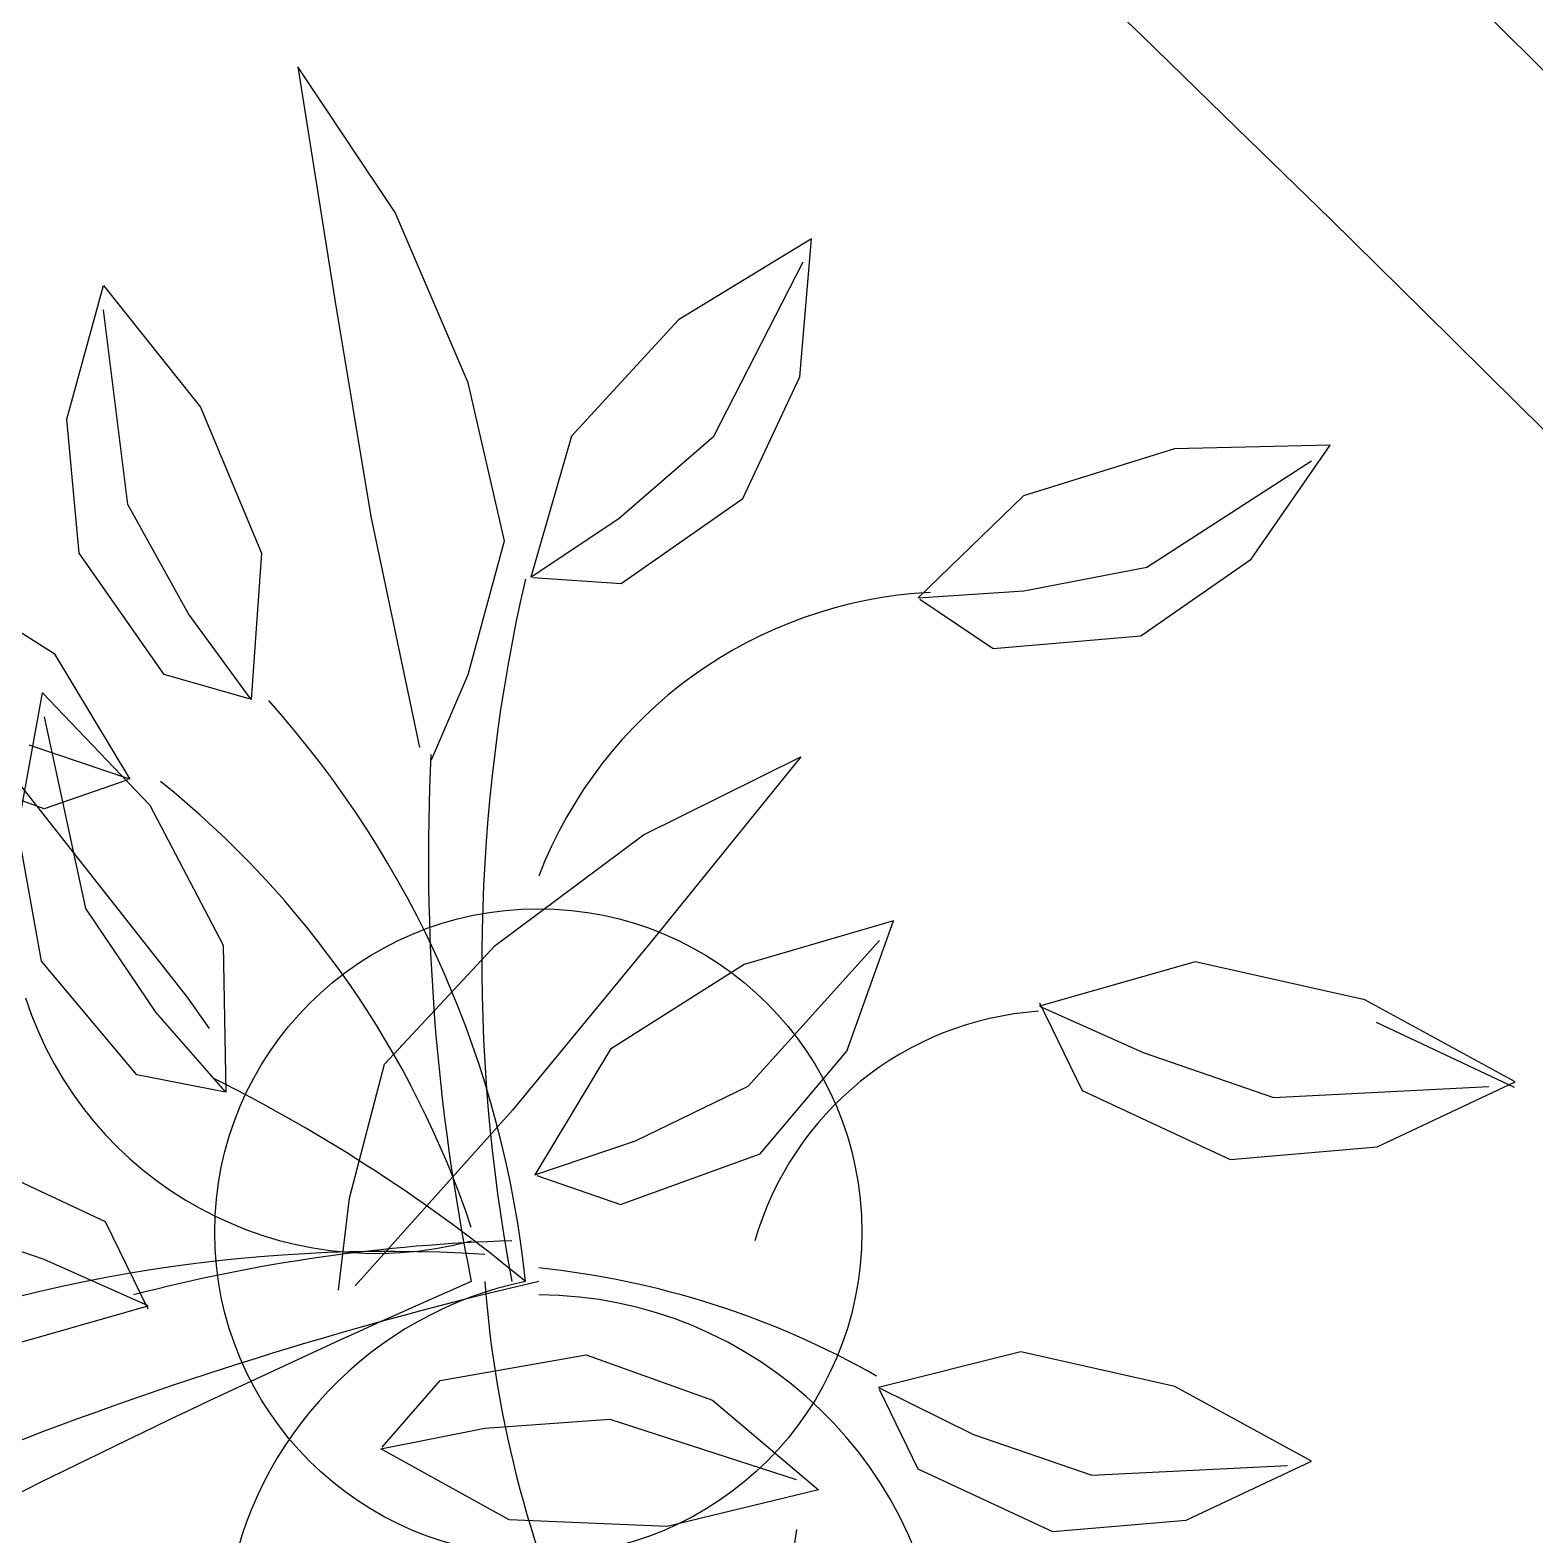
# Model space of a CAD drawing. Header units: millimetres. Extents: x 209.8 to 281.8, y 45 to 110.
# Drawn here: x 250.006 to 250.573, y 92.853 to 93.42 of the extents above; entities that cross this region are included whole.
import ezdxf

# ---------------------------------------------------------------- set-up
doc = ezdxf.new("R2010")
doc.units = ezdxf.units.MM
doc.header["$LTSCALE"] = 0.65
doc.linetypes.add('DASHED', pattern=[0.75, 0.5, -0.25])
for name, color, linetype in [('ARBOLES', 95, 'Continuous'), ('cajones', 235, 'Continuous'), ('murodelgado', 1, 'Continuous'), ('murosgrueso', 5, 'Continuous'), ('plazaacceso', 251, 'Continuous'), ('vidrios', 4, 'Continuous')]:
    doc.layers.add(name, color=color, linetype=linetype)

# ---------------------------------------------------------------- blocks, each defined once
blk = doc.blocks.new('arb-pl49')
for p, q in [((-0.05403, 0.53092), (-0.0357, 0.41488)), ((-0.00517, 0.45763), (-0.05403, 0.53092)), ((0.03148, 0.37212), (-0.00517, 0.45763)), ((0.20394, 0.44447), (0.13714, 0.40379)), ((0.19818, 0.37507), (0.20394, 0.44447)), ((0.15487, 0.34534), (0.19977, 0.43299)), ((-0.17007, 0.3538), (-0.15175, 0.42098)), ((-0.15175, 0.42098), (-0.10289, 0.35991)), ((-0.13953, 0.31105), (-0.15175, 0.40877)), ((-0.0357, 0.41488), (-0.01738, 0.30494)), ((0.13714, 0.40379), (0.08338, 0.34536)), ((0.0498, 0.29273), (0.03148, 0.37212)), ((0.16947, 0.31403), (0.19818, 0.37507)), ((-0.10289, 0.35991), (-0.07235, 0.28662)), ((-0.16396, 0.28662), (-0.17007, 0.3538)), ((0.08338, 0.34536), (0.06301, 0.27451)), ((0.10737, 0.30413), (0.15487, 0.34534)), ((0.46454, 0.34082), (0.38635, 0.339)), ((0.42485, 0.28361), (0.46454, 0.34082)), ((0.38635, 0.339), (0.31058, 0.31528)), ((0.37248, 0.27952), (0.45518, 0.33297)), ((-0.10899, 0.25608), (-0.13953, 0.31105)), ((0.1084, 0.27126), (0.16947, 0.31403)), ((0.31058, 0.31528), (0.25751, 0.26411)), ((-0.01738, 0.30494), (0.00705, 0.1889)), ((0.06301, 0.27451), (0.10737, 0.30413)), ((0.03148, 0.22554), (0.0498, 0.29273)), ((-0.12121, 0.22554), (-0.16396, 0.28662)), ((-0.07235, 0.28662), (-0.07744, 0.21308)), ((0.36946, 0.2451), (0.42485, 0.28361)), ((-0.24362, 0.27867), (-0.17656, 0.23615)), ((0.06405, 0.2744), (0.1084, 0.27126)), ((0.31074, 0.26758), (0.37248, 0.27952)), ((0.25751, 0.26411), (0.31074, 0.26758)), ((0.25836, 0.26349), (0.2952, 0.23859)), ((-0.07744, 0.21308), (-0.10899, 0.25608)), ((0.2952, 0.23859), (0.36946, 0.2451)), ((-0.17656, 0.23615), (-0.13855, 0.17299)), ((-0.07846, 0.21333), (-0.12121, 0.22554)), ((0.01316, 0.18279), (0.03148, 0.22554)), ((-0.19477, 0.14795), (-0.18237, 0.21647)), ((-0.18237, 0.21647), (-0.12837, 0.15989)), ((-0.16062, 0.10802), (-0.18131, 0.2043)), ((-0.13855, 0.17299), (-0.18907, 0.19012)), ((-0.18156, 0.1581), (-0.25161, 0.18361)), ((0.11961, 0.14512), (0.19856, 0.18416)), ((0.19856, 0.18416), (0.12467, 0.09282)), ((-0.13953, 0.17261), (-0.18156, 0.1581)), ((-0.12837, 0.15989), (-0.09157, 0.08954)), ((-0.18283, 0.08155), (-0.19477, 0.14795)), ((0.04512, 0.08939), (0.11961, 0.14512)), ((-0.12541, 0.05592), (-0.16062, 0.10802)), ((0.24519, 0.10191), (0.17014, 0.0799)), ((0.22167, 0.03636), (0.24519, 0.10191)), ((0.12467, 0.09282), (0.05384, 0.00678)), ((0.17213, 0.01886), (0.23819, 0.0919)), ((-0.09157, 0.08954), (-0.09023, 0.01583)), ((-0.01045, 0.02979), (0.04512, 0.08939)), ((-0.13492, 0.02444), (-0.18283, 0.08155)), ((0.17014, 0.0799), (0.10309, 0.03738)), ((0.39676, 0.08126), (0.31855, 0.05894)), ((0.48198, 0.06218), (0.39676, 0.08126)), ((0.31853, 0.06064), (0.33993, 0.01666)), ((0.55748, 0.02091), (0.48198, 0.06218)), ((-0.09023, 0.01583), (-0.12541, 0.05592)), ((0.31855, 0.05894), (0.37068, 0.03573)), ((0.55711, 0.01805), (0.48784, 0.05073)), ((0.10309, 0.03738), (0.06507, -0.02578)), ((0.17813, -0.01516), (0.22167, 0.03636)), ((0.37068, 0.03573), (0.43605, 0.01315)), ((-0.09126, 0.016), (-0.13492, 0.02444)), ((-0.02817, -0.03755), (-0.01045, 0.02979)), ((0.11559, -0.00865), (0.17213, 0.01886)), ((0.33993, 0.01666), (0.41426, -0.01798)), ((0.43605, 0.01315), (0.54425, 0.01858)), ((0.4882, -0.01177), (0.55748, 0.02091)), ((0.05384, 0.00678), (-0.02534, -0.0815)), ((-0.15073, -0.04929), (-0.22505, -0.01464)), ((0.06507, -0.02578), (0.11559, -0.00865)), ((0.41426, -0.01798), (0.4882, -0.01177)), ((0.10808, -0.04067), (0.17813, -0.01516)), ((0.06605, -0.02616), (0.10808, -0.04067)), ((-0.03368, -0.08374), (-0.02817, -0.03755)), ((-0.18147, -0.06836), (-0.24685, -0.04577)), ((-0.12933, -0.09327), (-0.15073, -0.04929)), ((-0.12934, -0.09157), (-0.18147, -0.06836)), ((-0.20756, -0.11389), (-0.12934, -0.09157)), ((0.01741, -0.12904), (0.09083, -0.11611)), ((0.09083, -0.11611), (0.1543, -0.13896)), ((0.30912, -0.11475), (0.23757, -0.13254)), ((0.3866, -0.1321), (0.30912, -0.11475)), ((-0.01173, -0.16263), (0.01741, -0.12904)), ((0.23757, -0.13254), (0.28541, -0.15614)), ((0.238, -0.13349), (0.25745, -0.17348)), ((0.45523, -0.16961), (0.3866, -0.1321)), ((0.1543, -0.13896), (0.20744, -0.18396)), ((0.03992, -0.15302), (0.10265, -0.14857)), ((0.10265, -0.14857), (0.19637, -0.1788)), ((-0.01239, -0.16344), (0.03992, -0.15302)), ((0.28541, -0.15614), (0.34484, -0.17667)), ((0.05211, -0.19914), (-0.01239, -0.16344)), ((0.25745, -0.17348), (0.32503, -0.20497)), ((0.34484, -0.17667), (0.4432, -0.17173)), ((0.39225, -0.19932), (0.45523, -0.16961)), ((0.20744, -0.18396), (0.13144, -0.20243)), ((0.13144, -0.20243), (0.05211, -0.19914)), ((0.19638, -0.20401), (0.18975, -0.25005)), ((0.32503, -0.20497), (0.39225, -0.19932))]:
    blk.add_line(p, q)
blk.add_circle((0.06675, -0.0546), 0.16256)
for centre, radius, start, end in [((0.89982, 0.08092), 0.86141, 167.077, 190.72), ((0.27467, 0.04465), 0.2224, 92.7984, 159.021), ((-0.45316, -0.13177), 0.51607, 5.83459, 41.8429), ((1.08154, 0.13445), 1.07002, 177.274, 191.524), ((-0.42565, -0.20553), 0.4837, 18.4858, 51.2649), ((-0.0146, 0.11997), 0.18516, 197.853, 284.926), ((0.32908, -0.10284), 0.15963, 93.9416, 164.04), ((-0.46569, -0.71516), 0.82517, 50.4056, 63.3717), ((0.0772, -0.90381), 0.8452, 91.6103, 104.65), ((-0.00831, -0.83731), 0.77308, 86.4268, 113.212), ((0.02216, -0.50495), 0.43474, 60.4339, 84.0768), ((2.16391, -4.92795), 5.2962, 113.724, 117.304), ((0.51528, -2.00693), 1.97905, 103.091, 111.114), ((0.09924, -0.26606), 0.19078, 101.798, 170.748), ((0.60605, -0.03736), 0.56773, 184.238, 205.625), ((0.06609, -0.29076), 0.20467, 2.20304, 89.739)]:
    blk.add_arc(centre, radius, start, end)

msp = doc.modelspace()

# ---------------------------------------------------------------- hatches: boundary and pattern name
at = {"layer": 'plazaacceso'}
h = msp.add_hatch(dxfattribs=at)
h.set_pattern_fill('AR-HBONE,_O', color=256, scale=0.003)
h.set_pattern_definition([(45, (0, 0), (4e-17, 0.4310523), [0.9144, -0.3048]), (135, (0.21553, 0.21553), (4e-17, 0.4310523), [0.9144, -0.3048])])
h.paths.add_polyline_path([(253.3557, 90.90934), (252.69329, 92.51801, 0.016413), (251.90502, 93.46156), (251.90502, 91.80926, -0.00637), (252.21189, 91.42556, -0.102766), (253.15502, 86.8853), (255.01269, 86.8853), (254.30759, 88.59765)])
h.paths.add_polyline_path([(251.90502, 93.46156, 0.010968), (251.34443, 94.06244), (249.72588, 94.06244, -0.040708), (251.90502, 91.80926)])
h.paths.add_polyline_path([(248.93216, 96.1481), (248.93216, 94.72281, -0.013389), (249.72588, 94.06244), (251.34443, 94.06244, 0.042635)])
h.paths.add_polyline_path([(252.11107, 89.09517), (253.2716, 89.32112), (253.34423, 88.94808), (252.1837, 88.72213)], flags=25)

# ---------------------------------------------------------------- linework, layer by layer
at = {"layer": 'cajones'}
for centre, radius, start, end in [((237.93065, 80.98596), 18.73296, 37.995687, 77.985706), ((237.0009, 79.57518), 19.28226, 37.920968, 75.496224)]:
    msp.add_arc(centre, radius, start, end, dxfattribs=at)
at = {"layer": 'murodelgado'}
for radius, start, end in [(10, 323.639108, 76.146582), (9.85, 323.686416, 76.829086)]:
    msp.add_arc((241.75502, 86.8853), radius, start, end, dxfattribs=at)
at = {"layer": 'murosgrueso', "linetype": 'DASHED', "ltscale": 1.5}
msp.add_arc((241.75502, 86.8853), 10.35, 323.639108, 69.678728, dxfattribs=at)
at = {"layer": 'vidrios'}
for radius in [9.955, 9.895]:
    msp.add_arc((241.75502, 86.8853), radius, 323.66281, 45, dxfattribs=at)

# ---------------------------------------------------------------- block references
at = {"layer": 'ARBOLES', "xscale": 0.75, "yscale": 0.75, "zscale": 0.75}
msp.add_blockref('arb-pl49', (250.14701, 93.00772), dxfattribs=at)

doc.saveas('drawing.dxf')
